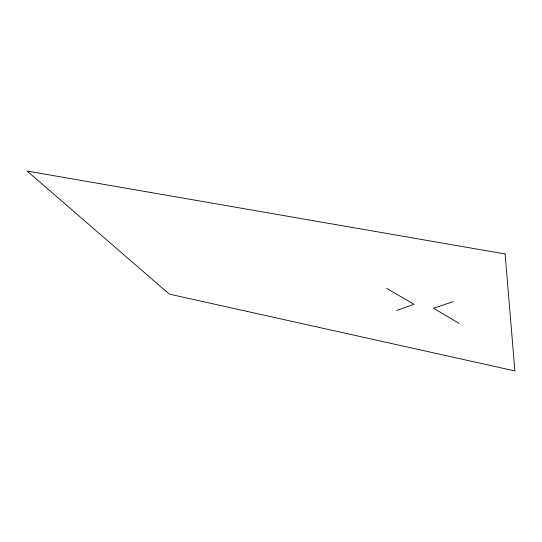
<?xml version="1.0" encoding="UTF-8"?>
<svg xmlns="http://www.w3.org/2000/svg" width="542" height="542" viewBox="0 0 542 542"><rect width="100%" height="100%" fill="white"/><g stroke="black" fill="none" stroke-linecap="round" stroke-linejoin="round"><path stroke-width="0.81" d="M396.819 310.485L413.98 304.279L386.609 288.33M453.437 301.562L433.512 308.235L459.203 323.405M505.097 253.968L27.1 171.055L169.368 294.13L514.9 370.945L505.097 253.968"/></g></svg>
